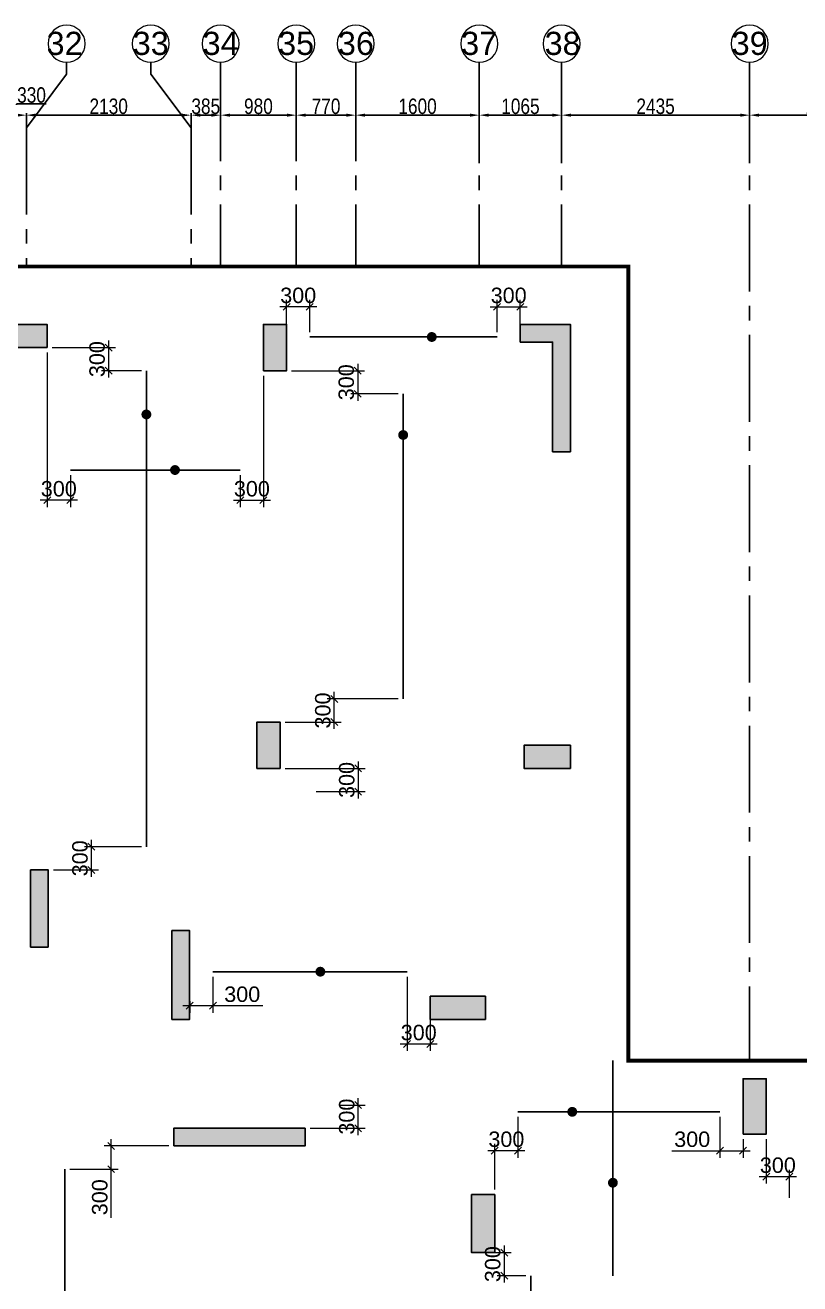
# Model space of a CAD drawing. Header units: millimetres. Extents: x 1123469 to 1883119, y -126924 to 196924.
# Drawn here: x 1864194 to 1874224, y 145688 to 161988 of the extents above; entities that cross this region are included whole.
import ezdxf
from ezdxf.enums import TextEntityAlignment as Align

# ---------------------------------------------------------------- set-up
doc = ezdxf.new("R2010")
doc.units = ezdxf.units.MM
doc.header["$LTSCALE"] = 500
doc.header["$MEASUREMENT"] = 0
doc.header["$PDMODE"] = 34
doc.linetypes.add('CONTINOUS', pattern=[0])
doc.linetypes.add('Site$0$CENTER2', pattern=[1.125, 0.75, -0.125, 0.125, -0.125])
doc.layers.get('Defpoints').update_dxf_attribs({"lineweight": 0})
for name, color, linetype in [('COL. DIM', 3, 'Continuous'), ('GRID', 7, 'Continuous'), ('GRID DIM', 7, 'Continuous'), ('reinf.', 4, 'Continuous'), ('TOWER AREA COLUMN.', 6, 'Continuous')]:
    doc.layers.add(name, color=color, linetype=linetype)
for name, color, linetype, lineweight in [('CUT OUT', 1, 'Continuous', 13), ('dim-M', 1, 'Continuous', 15), ('FOOTING', 1, 'Continuous', 15), ('GRID NO.', 7, 'Continuous', 20), ('TOWER COL HATCH', 253, 'Continuous', 20)]:
    doc.layers.add(name, color=color, linetype=linetype, lineweight=lineweight)
doc.styles.add('3mm', font='arial.ttf')
doc.styles.add('D50', font='arial.ttf', dxfattribs={"width": 0.8})
doc.dimstyles.new('INNER DIM', dxfattribs={"dimtxt": 200, "dimasz": 120, "dimexe": 25, "dimexo": 25, "dimgap": 12, "dimtad": 1, "dimdec": 0, "dimrnd": 5, "dimzin": 0, "dimdsep": 46, "dimtxsty": 'D50', "dimcen": 0.09, "dimdle": 25, "dimclrt": 6, "dimadec": 0, "dimazin": 0, "dimtfac": 1, "dimtdec": 0, "dimtofl": 0, "dimtmove": 1, "dimatfit": 3, "dimfxl": 75, "dimtolj": 1, "dimtzin": 0, "dimarcsym": 0})
doc.dimstyles.new('PARAMVEER', dxfattribs={"dimtxt": 200, "dimasz": 100, "dimexe": 0, "dimexo": 25, "dimgap": 10, "dimtad": 1, "dimdec": 0, "dimrnd": 5, "dimzin": 0, "dimdsep": 46, "dimtxsty": '3mm', "dimblk": 'OBLIQUE', "dimcen": 0.09, "dimdle": 75, "dimclrd": 1, "dimclre": 1, "dimclrt": 3, "dimadec": 0, "dimazin": 0, "dimtfac": 1, "dimtdec": 0, "dimtmove": 1, "dimatfit": 3, "dimfxl": 100, "dimtolj": 1, "dimtzin": 0, "dimlwd": 18, "dimlwe": 5, "dimarcsym": 0})

# ---------------------------------------------------------------- blocks, each defined once
blk = doc.blocks.new('GRID MARK')
at = {"layer": 'GRID NO.', "const_width": 50}
blk.add_lwpolyline([(0, -541), (0, -891)], dxfattribs=at)
at = {"layer": 'GRID NO.'}
blk.add_circle((0, 0), 541, dxfattribs=at)
at = {"layer": 'GRID NO.', "style": 'D50', "width": 0.8}
blk.add_attdef('Y1', text='', height=500, dxfattribs=at).set_placement((-33, -267), align=Align.CENTER)
blk = doc.blocks.new('*D3194')
at = {"layer": 'Defpoints', "color": 0, "linetype": 'Continuous', "transparency": 16777216}
for p in [(1864209, 160822), (1863879, 160138), (1864209, 160138)]:
    blk.add_point(p, dxfattribs=at)
at = {"layer": 'GRID DIM', "linetype": 'Continuous', "lineweight": -2, "transparency": 16777216}
for p, q in [((1864044, 160822), (1864087, 160967)), ((1864087, 160967), (1864464, 160967)), ((1863999, 160822), (1864089, 160822))]:
    blk.add_line(p, q, dxfattribs=at)
at = {"layer": 'GRID DIM', "color": 0, "linetype": 'Continuous', "lineweight": -2, "transparency": 16777216}
for p, q in [((1863879, 160163), (1863879, 160847)), ((1864209, 160163), (1864209, 160847))]:
    blk.add_line(p, q, dxfattribs=at)
at = {"layer": 'GRID DIM', "linetype": 'Continuous', "transparency": 16777216}
for points in [[(1863999, 160842), (1863999, 160802), (1863879, 160822)], [(1864089, 160842), (1864089, 160802), (1864209, 160822)]]:
    blk.add_solid(points, dxfattribs=at)
at = {"layer": 'GRID DIM', "linetype": 'Continuous', "transparency": 16777216, "insert": (1864276, 161082), "char_height": 200, "attachment_point": 5, "style": 'D50'}
blk.add_mtext('\\A1;330', dxfattribs=at)
blk = doc.blocks.new('*D3195')
at = {"layer": 'Defpoints', "color": 0, "linetype": 'Continuous', "transparency": 16777216}
for p in [(1866341, 160822), (1866341, 160328), (1864209, 160138)]:
    blk.add_point(p, dxfattribs=at)
at = {"layer": 'GRID DIM', "color": 0, "linetype": 'Continuous', "lineweight": -2, "transparency": 16777216}
for p, q in [((1864209, 160163), (1864209, 160847)), ((1866341, 160353), (1866341, 160847))]:
    blk.add_line(p, q, dxfattribs=at)
at = {"layer": 'GRID DIM', "linetype": 'Continuous', "lineweight": -2, "transparency": 16777216}
blk.add_line((1864329, 160822), (1866221, 160822), dxfattribs=at)
at = {"layer": 'GRID DIM', "linetype": 'Continuous', "transparency": 16777216}
for points in [[(1864329, 160842), (1864329, 160802), (1864209, 160822)], [(1866221, 160842), (1866221, 160802), (1866341, 160822)]]:
    blk.add_solid(points, dxfattribs=at)
at = {"layer": 'GRID DIM', "linetype": 'Continuous', "transparency": 16777216, "insert": (1865275, 160936), "char_height": 200, "attachment_point": 5, "style": 'D50'}
blk.add_mtext('\\A1;2130', dxfattribs=at)
blk = doc.blocks.new('*D3196')
at = {"layer": 'Defpoints', "color": 0, "linetype": 'Continuous', "transparency": 16777216}
for p in [(1866724, 160822), (1866341, 160328), (1866724, 160328)]:
    blk.add_point(p, dxfattribs=at)
at = {"layer": 'GRID DIM', "color": 0, "linetype": 'Continuous', "lineweight": -2, "transparency": 16777216}
for p, q in [((1866341, 160353), (1866341, 160847)), ((1866724, 160353), (1866724, 160847))]:
    blk.add_line(p, q, dxfattribs=at)
at = {"layer": 'GRID DIM', "linetype": 'Continuous', "lineweight": -2, "transparency": 16777216}
blk.add_line((1866461, 160822), (1866604, 160822), dxfattribs=at)
at = {"layer": 'GRID DIM', "linetype": 'Continuous', "transparency": 16777216}
for points in [[(1866461, 160842), (1866461, 160802), (1866341, 160822)], [(1866604, 160842), (1866604, 160802), (1866724, 160822)]]:
    blk.add_solid(points, dxfattribs=at)
at = {"layer": 'GRID DIM', "linetype": 'Continuous', "transparency": 16777216, "insert": (1866532, 160936), "char_height": 200, "attachment_point": 5, "style": 'D50'}
blk.add_mtext('\\A1;385', dxfattribs=at)
blk = doc.blocks.new('*D3197')
at = {"layer": 'Defpoints', "color": 0, "linetype": 'Continuous', "transparency": 16777216}
for p in [(1867704, 160822), (1866724, 160328), (1867704, 160328)]:
    blk.add_point(p, dxfattribs=at)
at = {"layer": 'GRID DIM', "color": 0, "linetype": 'Continuous', "lineweight": -2, "transparency": 16777216}
for p, q in [((1866724, 160353), (1866724, 160847)), ((1867704, 160353), (1867704, 160847))]:
    blk.add_line(p, q, dxfattribs=at)
at = {"layer": 'GRID DIM', "linetype": 'Continuous', "lineweight": -2, "transparency": 16777216}
blk.add_line((1866844, 160822), (1867584, 160822), dxfattribs=at)
at = {"layer": 'GRID DIM', "linetype": 'Continuous', "transparency": 16777216}
for points in [[(1866844, 160842), (1866844, 160802), (1866724, 160822)], [(1867584, 160842), (1867584, 160802), (1867704, 160822)]]:
    blk.add_solid(points, dxfattribs=at)
at = {"layer": 'GRID DIM', "linetype": 'Continuous', "transparency": 16777216, "insert": (1867214, 160936), "char_height": 200, "attachment_point": 5, "style": 'D50'}
blk.add_mtext('\\A1;980', dxfattribs=at)
blk = doc.blocks.new('*D3198')
at = {"layer": 'Defpoints', "color": 0, "linetype": 'Continuous', "transparency": 16777216}
for p in [(1868474, 160822), (1867704, 160328), (1868474, 160328)]:
    blk.add_point(p, dxfattribs=at)
at = {"layer": 'GRID DIM', "color": 0, "linetype": 'Continuous', "lineweight": -2, "transparency": 16777216}
for p, q in [((1867704, 160353), (1867704, 160847)), ((1868474, 160353), (1868474, 160847))]:
    blk.add_line(p, q, dxfattribs=at)
at = {"layer": 'GRID DIM', "linetype": 'Continuous', "lineweight": -2, "transparency": 16777216}
blk.add_line((1867824, 160822), (1868354, 160822), dxfattribs=at)
at = {"layer": 'GRID DIM', "linetype": 'Continuous', "transparency": 16777216}
for points in [[(1867824, 160842), (1867824, 160802), (1867704, 160822)], [(1868354, 160842), (1868354, 160802), (1868474, 160822)]]:
    blk.add_solid(points, dxfattribs=at)
at = {"layer": 'GRID DIM', "linetype": 'Continuous', "transparency": 16777216, "insert": (1868089, 160936), "char_height": 200, "attachment_point": 5, "style": 'D50'}
blk.add_mtext('\\A1;770', dxfattribs=at)
blk = doc.blocks.new('*D3199')
at = {"layer": 'Defpoints', "color": 0, "linetype": 'Continuous', "transparency": 16777216}
for p in [(1870074, 160822), (1868474, 160328), (1870074, 160176)]:
    blk.add_point(p, dxfattribs=at)
at = {"layer": 'GRID DIM', "color": 0, "linetype": 'Continuous', "lineweight": -2, "transparency": 16777216}
for p, q in [((1868474, 160353), (1868474, 160847)), ((1870074, 160201), (1870074, 160847))]:
    blk.add_line(p, q, dxfattribs=at)
at = {"layer": 'GRID DIM', "linetype": 'Continuous', "lineweight": -2, "transparency": 16777216}
blk.add_line((1868594, 160822), (1869954, 160822), dxfattribs=at)
at = {"layer": 'GRID DIM', "linetype": 'Continuous', "transparency": 16777216}
for points in [[(1868594, 160842), (1868594, 160802), (1868474, 160822)], [(1869954, 160842), (1869954, 160802), (1870074, 160822)]]:
    blk.add_solid(points, dxfattribs=at)
at = {"layer": 'GRID DIM', "linetype": 'Continuous', "transparency": 16777216, "insert": (1869274, 160936), "char_height": 200, "attachment_point": 5, "style": 'D50'}
blk.add_mtext('\\A1;1600', dxfattribs=at)
blk = doc.blocks.new('*D3200')
at = {"layer": 'Defpoints', "color": 0, "linetype": 'Continuous', "transparency": 16777216}
for p in [(1871139, 160822), (1870074, 160176), (1871139, 160176)]:
    blk.add_point(p, dxfattribs=at)
at = {"layer": 'GRID DIM', "color": 0, "linetype": 'Continuous', "lineweight": -2, "transparency": 16777216}
for p, q in [((1870074, 160201), (1870074, 160847)), ((1871139, 160201), (1871139, 160847))]:
    blk.add_line(p, q, dxfattribs=at)
at = {"layer": 'GRID DIM', "linetype": 'Continuous', "lineweight": -2, "transparency": 16777216}
blk.add_line((1870194, 160822), (1871019, 160822), dxfattribs=at)
at = {"layer": 'GRID DIM', "linetype": 'Continuous', "transparency": 16777216}
for points in [[(1870194, 160842), (1870194, 160802), (1870074, 160822)], [(1871019, 160842), (1871019, 160802), (1871139, 160822)]]:
    blk.add_solid(points, dxfattribs=at)
at = {"layer": 'GRID DIM', "linetype": 'Continuous', "transparency": 16777216, "insert": (1870606, 160936), "char_height": 200, "attachment_point": 5, "style": 'D50'}
blk.add_mtext('\\A1;1065', dxfattribs=at)
blk = doc.blocks.new('*D3201')
at = {"layer": 'Defpoints', "color": 0, "linetype": 'Continuous', "transparency": 16777216}
for p in [(1873574, 160822), (1871139, 160176), (1873574, 160176)]:
    blk.add_point(p, dxfattribs=at)
at = {"layer": 'GRID DIM', "color": 0, "linetype": 'Continuous', "lineweight": -2, "transparency": 16777216}
for p, q in [((1871139, 160201), (1871139, 160847)), ((1873574, 160201), (1873574, 160847))]:
    blk.add_line(p, q, dxfattribs=at)
at = {"layer": 'GRID DIM', "linetype": 'Continuous', "lineweight": -2, "transparency": 16777216}
blk.add_line((1871259, 160822), (1873454, 160822), dxfattribs=at)
at = {"layer": 'GRID DIM', "linetype": 'Continuous', "transparency": 16777216}
for points in [[(1871259, 160842), (1871259, 160802), (1871139, 160822)], [(1873454, 160842), (1873454, 160802), (1873574, 160822)]]:
    blk.add_solid(points, dxfattribs=at)
at = {"layer": 'GRID DIM', "linetype": 'Continuous', "transparency": 16777216, "insert": (1872356, 160936), "char_height": 200, "attachment_point": 5, "style": 'D50'}
blk.add_mtext('\\A1;2435', dxfattribs=at)
blk = doc.blocks.new('*D3202')
at = {"layer": 'Defpoints', "color": 0, "linetype": 'Continuous', "transparency": 16777216}
for p in [(1875514, 160822), (1873574, 160176), (1875514, 160176)]:
    blk.add_point(p, dxfattribs=at)
at = {"layer": 'GRID DIM', "color": 0, "linetype": 'Continuous', "lineweight": -2, "transparency": 16777216}
for p, q in [((1873574, 160201), (1873574, 160847)), ((1875514, 160201), (1875514, 160847))]:
    blk.add_line(p, q, dxfattribs=at)
at = {"layer": 'GRID DIM', "linetype": 'Continuous', "lineweight": -2, "transparency": 16777216}
blk.add_line((1873694, 160822), (1875394, 160822), dxfattribs=at)
at = {"layer": 'GRID DIM', "linetype": 'Continuous', "transparency": 16777216}
for points in [[(1873694, 160842), (1873694, 160802), (1873574, 160822)], [(1875394, 160842), (1875394, 160802), (1875514, 160822)]]:
    blk.add_solid(points, dxfattribs=at)
at = {"layer": 'GRID DIM', "linetype": 'Continuous', "transparency": 16777216, "insert": (1874544, 160936), "char_height": 200, "attachment_point": 5, "style": 'D50'}
blk.add_mtext('\\A1;1940', dxfattribs=at)
blk = doc.blocks.new('3tgra')
at = {"layer": 'TOWER COL HATCH'}
h = blk.add_hatch(color=253, dxfattribs=at)
h.dxf.hatch_style = 1
h.paths.add_polyline_path([(1377381, 95142), (1376731, 95142), (1376731, 93492), (1376961, 93492), (1376961, 94912), (1377381, 94912)])
h = blk.add_hatch(color=253, dxfattribs=at)
h.dxf.hatch_style = 1
h.paths.add_polyline_path([(1380706, 94542), (1380406, 94542), (1380406, 95142), (1380706, 95142)])
h = blk.add_hatch(color=253, dxfattribs=at)
h.dxf.hatch_style = 1
h.paths.add_polyline_path([(1383506, 94842), (1383506, 95142), (1384106, 95142), (1384106, 94842)])
h = blk.add_hatch(color=253, dxfattribs=at)
h.dxf.hatch_style = 1
h.paths.add_polyline_path([(1380791, 89392), (1380491, 89392), (1380491, 89992), (1380791, 89992)])
h = blk.add_hatch(color=253, dxfattribs=at)
h.dxf.hatch_style = 1
h.paths.add_polyline_path([(1376731, 89392), (1376731, 89692), (1377331, 89692), (1377331, 89392)])
h = blk.add_hatch(color=253, dxfattribs=at)
h.dxf.hatch_style = 1
h.paths.add_polyline_path([(1383491, 87077), (1383721, 87077), (1383721, 88077), (1383491, 88077)])
h = blk.add_hatch(color=253, dxfattribs=at)
h.dxf.hatch_style = 1
h.paths.add_polyline_path([(1381891, 86142), (1381661, 86142), (1381661, 87292), (1381891, 87292)])
h = blk.add_hatch(color=253, dxfattribs=at)
h.dxf.hatch_style = 1
h.paths.add_polyline_path([(1377831, 86142), (1377831, 86442), (1378546, 86442), (1378546, 86142)])
h = blk.add_hatch(color=253, dxfattribs=at)
h.dxf.hatch_style = 1
h.paths.add_polyline_path([(1374496, 84657), (1374196, 84657), (1374196, 85372), (1374496, 85372)])
h = blk.add_hatch(color=253, dxfattribs=at)
h.dxf.hatch_style = 1
h.paths.add_polyline_path([(1381866, 84502), (1381866, 84732), (1380166, 84732), (1380166, 84502)])
h = blk.add_hatch(color=253, dxfattribs=at)
h.dxf.hatch_style = 1
h.paths.add_polyline_path([(1377711, 83122), (1378011, 83122), (1378011, 83872), (1377711, 83872)])
at = {"layer": 'TOWER AREA COLUMN.', "color": 4}
blk.add_lwpolyline([(1377381, 95142), (1376731, 95142), (1376731, 93492), (1376961, 93492), (1376961, 94912), (1377381, 94912), (1377381, 95142)], dxfattribs=at)
for points in [[(1380706, 94542), (1380406, 94542), (1380406, 95142), (1380706, 95142)], [(1383506, 94842), (1383506, 95142), (1384106, 95142), (1384106, 94842)], [(1380791, 89392), (1380491, 89392), (1380491, 89992), (1380791, 89992)], [(1376731, 89392), (1376731, 89692), (1377331, 89692), (1377331, 89392)], [(1383491, 87077), (1383721, 87077), (1383721, 88077), (1383491, 88077)], [(1381891, 86142), (1381661, 86142), (1381661, 87292), (1381891, 87292)], [(1377831, 86142), (1377831, 86442), (1378546, 86442), (1378546, 86142)], [(1374496, 84657), (1374196, 84657), (1374196, 85372), (1374496, 85372)], [(1381866, 84502), (1381866, 84732), (1380166, 84732), (1380166, 84502)], [(1377711, 83122), (1378011, 83122), (1378011, 83872), (1377711, 83872)]]:
    blk.add_lwpolyline(points, close=True, dxfattribs=at)
blk = doc.blocks.new('_Oblique')
at = {"color": 0, "linetype": 'ByBlock', "lineweight": -2}
blk.add_line((-0.5, -0.5), (0.5, 0.5), dxfattribs=at)
blk = doc.blocks.new('*D3387')
at = {"layer": 'COL. DIM', "color": 1, "lineweight": 18, "ltscale": 10, "transparency": 16777216}
blk.add_line((1867969, 158340), (1867489, 158340), dxfattribs=at)
at = {"layer": 'COL. DIM', "color": 1, "linetype": 'CONTINOUS', "lineweight": 5, "ltscale": 10, "transparency": 16777216}
for p, q in [((1867579, 158014), (1867579, 158430)), ((1867879, 158014), (1867879, 158430))]:
    blk.add_line(p, q, dxfattribs=at)
at = {"layer": 'Defpoints', "color": 0, "ltscale": 10, "transparency": 16777216}
for p in [(1867579, 158340), (1867579, 157949), (1867879, 157949)]:
    blk.add_point(p, dxfattribs=at)
at = {"layer": 'COL. DIM', "color": 1, "lineweight": 18, "ltscale": 10, "transparency": 16777216, "xscale": 90, "yscale": 90, "zscale": 90, "rotation": 180}
blk.add_blockref('_Oblique', (1867579, 158340), dxfattribs=at)
at = {"layer": 'COL. DIM', "color": 1, "lineweight": 18, "ltscale": 10, "transparency": 16777216, "xscale": 90, "yscale": 90, "zscale": 90}
blk.add_blockref('_Oblique', (1867879, 158340), dxfattribs=at)
at = {"layer": 'COL. DIM', "color": 3, "ltscale": 10, "transparency": 16777216, "insert": (1867729, 158487), "char_height": 200, "attachment_point": 5, "style": '3mm'}
blk.add_mtext('\\A1;300', dxfattribs=at)
blk = doc.blocks.new('*D3388')
at = {"layer": 'COL. DIM', "color": 1, "lineweight": 18, "ltscale": 10, "transparency": 16777216}
blk.add_line((1870214, 158340), (1870694, 158340), dxfattribs=at)
at = {"layer": 'COL. DIM', "color": 1, "linetype": 'CONTINOUS', "lineweight": 5, "ltscale": 10, "transparency": 16777216}
for p, q in [((1870304, 158014), (1870304, 158430)), ((1870604, 158014), (1870604, 158430))]:
    blk.add_line(p, q, dxfattribs=at)
at = {"layer": 'Defpoints', "color": 0, "ltscale": 10, "transparency": 16777216}
for p in [(1870604, 158340), (1870304, 157949), (1870604, 157949)]:
    blk.add_point(p, dxfattribs=at)
at = {"layer": 'COL. DIM', "color": 1, "lineweight": 18, "ltscale": 10, "transparency": 16777216, "xscale": 90, "yscale": 90, "zscale": 90, "rotation": 180}
blk.add_blockref('_Oblique', (1870304, 158340), dxfattribs=at)
at = {"layer": 'COL. DIM', "color": 1, "lineweight": 18, "ltscale": 10, "transparency": 16777216, "xscale": 90, "yscale": 90, "zscale": 90}
blk.add_blockref('_Oblique', (1870604, 158340), dxfattribs=at)
at = {"layer": 'COL. DIM', "color": 3, "ltscale": 10, "transparency": 16777216, "insert": (1870454, 158487), "char_height": 200, "attachment_point": 5, "style": '3mm'}
blk.add_mtext('\\A1;300', dxfattribs=at)
blk = doc.blocks.new('*D3390')
at = {"layer": 'COL. DIM', "color": 1, "linetype": 'CONTINOUS', "lineweight": 5, "ltscale": 10, "transparency": 16777216}
for p, q in [((1864479, 157748), (1864479, 155746)), ((1864779, 156162), (1864779, 155746))]:
    blk.add_line(p, q, dxfattribs=at)
at = {"layer": 'COL. DIM', "color": 1, "lineweight": 18, "ltscale": 10, "transparency": 16777216}
blk.add_line((1864869, 155836), (1864389, 155836), dxfattribs=at)
at = {"layer": 'Defpoints', "color": 0, "ltscale": 10, "transparency": 16777216}
for p in [(1864479, 157813), (1864779, 156227), (1864479, 155836)]:
    blk.add_point(p, dxfattribs=at)
at = {"layer": 'COL. DIM', "color": 1, "lineweight": 18, "ltscale": 10, "transparency": 16777216, "xscale": 90, "yscale": 90, "zscale": 90, "rotation": 180}
blk.add_blockref('_Oblique', (1864479, 155836), dxfattribs=at)
at = {"layer": 'COL. DIM', "color": 1, "lineweight": 18, "ltscale": 10, "transparency": 16777216, "xscale": 90, "yscale": 90, "zscale": 90}
blk.add_blockref('_Oblique', (1864779, 155836), dxfattribs=at)
at = {"layer": 'COL. DIM', "color": 3, "ltscale": 10, "transparency": 16777216, "insert": (1864629, 155983), "char_height": 200, "attachment_point": 5, "style": '3mm'}
blk.add_mtext('\\A1;300', dxfattribs=at)
blk = doc.blocks.new('*D3391')
at = {"layer": 'COL. DIM', "color": 1, "linetype": 'CONTINOUS', "lineweight": 5, "ltscale": 10, "transparency": 16777216}
for p, q in [((1867279, 157448), (1867279, 155746)), ((1866979, 156162), (1866979, 155746))]:
    blk.add_line(p, q, dxfattribs=at)
at = {"layer": 'COL. DIM', "color": 1, "lineweight": 18, "ltscale": 10, "transparency": 16777216}
blk.add_line((1866889, 155836), (1867369, 155836), dxfattribs=at)
at = {"layer": 'Defpoints', "color": 0, "ltscale": 10, "transparency": 16777216}
for p in [(1867279, 157513), (1866979, 156227), (1867279, 155836)]:
    blk.add_point(p, dxfattribs=at)
at = {"layer": 'COL. DIM', "color": 1, "lineweight": 18, "ltscale": 10, "transparency": 16777216, "xscale": 90, "yscale": 90, "zscale": 90, "rotation": 180}
blk.add_blockref('_Oblique', (1866979, 155836), dxfattribs=at)
at = {"layer": 'COL. DIM', "color": 1, "lineweight": 18, "ltscale": 10, "transparency": 16777216, "xscale": 90, "yscale": 90, "zscale": 90}
blk.add_blockref('_Oblique', (1867279, 155836), dxfattribs=at)
at = {"layer": 'COL. DIM', "color": 3, "ltscale": 10, "transparency": 16777216, "insert": (1867129, 155983), "char_height": 200, "attachment_point": 5, "style": '3mm'}
blk.add_mtext('\\A1;300', dxfattribs=at)
blk = doc.blocks.new('*D3422')
at = {"layer": 'COL. DIM', "color": 1, "lineweight": 18, "ltscale": 10, "transparency": 16777216}
for p, q in [((1865307, 147083), (1865307, 147563)), ((1865307, 146543), (1865307, 147173))]:
    blk.add_line(p, q, dxfattribs=at)
at = {"layer": 'COL. DIM', "color": 1, "linetype": 'CONTINOUS', "lineweight": 5, "ltscale": 10, "transparency": 16777216}
for p, q in [((1866054, 147473), (1865217, 147473)), ((1864770, 147173), (1865397, 147173))]:
    blk.add_line(p, q, dxfattribs=at)
at = {"layer": 'Defpoints', "color": 0, "ltscale": 10, "transparency": 16777216}
for p in [(1865307, 147473), (1866119, 147473), (1864705, 147173)]:
    blk.add_point(p, dxfattribs=at)
at = {"layer": 'COL. DIM', "color": 1, "lineweight": 18, "ltscale": 10, "transparency": 16777216, "xscale": 90, "yscale": 90, "zscale": 90}
for p, rotation in [((1865307, 147473), 90), ((1865307, 147173), 270)]:
    blk.add_blockref('_Oblique', p, dxfattribs=dict(at, rotation=rotation))
at = {"layer": 'COL. DIM', "color": 3, "ltscale": 10, "transparency": 16777216, "insert": (1865160, 146809), "char_height": 200, "attachment_point": 5, "rotation": 90, "style": '3mm'}
blk.add_mtext('\\A1;300', dxfattribs=at)
blk = doc.blocks.new('*D3428')
at = {"layer": 'COL. DIM', "color": 1, "linetype": 'CONTINOUS', "lineweight": 5, "ltscale": 10, "transparency": 16777216}
for p, q in [((1870039, 146093), (1870486, 146093)), ((1870676, 145793), (1870306, 145793))]:
    blk.add_line(p, q, dxfattribs=at)
at = {"layer": 'COL. DIM', "color": 1, "lineweight": 18, "ltscale": 10, "transparency": 16777216}
blk.add_line((1870396, 146183), (1870396, 145703), dxfattribs=at)
at = {"layer": 'Defpoints', "color": 0, "ltscale": 10, "transparency": 16777216}
for p in [(1869974, 146093), (1870396, 145793), (1870741, 145793)]:
    blk.add_point(p, dxfattribs=at)
at = {"layer": 'COL. DIM', "color": 1, "lineweight": 18, "ltscale": 10, "transparency": 16777216, "xscale": 90, "yscale": 90, "zscale": 90}
for p, rotation in [((1870396, 146093), 90), ((1870396, 145793), 270)]:
    blk.add_blockref('_Oblique', p, dxfattribs=dict(at, rotation=rotation))
at = {"layer": 'COL. DIM', "color": 3, "ltscale": 10, "transparency": 16777216, "insert": (1870248, 145943), "char_height": 200, "attachment_point": 5, "rotation": 90, "style": '3mm'}
blk.add_mtext('\\A1;300', dxfattribs=at)
blk = doc.blocks.new('*D3429')
at = {"layer": 'COL. DIM', "color": 1, "linetype": 'CONTINOUS', "lineweight": 5, "ltscale": 10, "transparency": 16777216}
for p, q in [((1873189, 147850), (1873189, 147321)), ((1873489, 147563), (1873489, 147321))]:
    blk.add_line(p, q, dxfattribs=at)
at = {"layer": 'COL. DIM', "color": 1, "lineweight": 18, "ltscale": 10, "transparency": 16777216}
for p, q in [((1872565, 147411), (1873189, 147411)), ((1873099, 147411), (1873579, 147411))]:
    blk.add_line(p, q, dxfattribs=at)
at = {"layer": 'Defpoints', "color": 0, "ltscale": 10, "transparency": 16777216}
for p in [(1873189, 147915), (1873489, 147628), (1873489, 147411)]:
    blk.add_point(p, dxfattribs=at)
at = {"layer": 'COL. DIM', "color": 1, "lineweight": 18, "ltscale": 10, "transparency": 16777216, "xscale": 90, "yscale": 90, "zscale": 90, "rotation": 180}
blk.add_blockref('_Oblique', (1873189, 147411), dxfattribs=at)
at = {"layer": 'COL. DIM', "color": 1, "lineweight": 18, "ltscale": 10, "transparency": 16777216, "xscale": 90, "yscale": 90, "zscale": 90}
blk.add_blockref('_Oblique', (1873489, 147411), dxfattribs=at)
at = {"layer": 'COL. DIM', "color": 3, "ltscale": 10, "transparency": 16777216, "insert": (1872830, 147559), "char_height": 200, "attachment_point": 5, "style": '3mm'}
blk.add_mtext('\\A1;300', dxfattribs=at)
blk = doc.blocks.new('*D3431')
at = {"layer": 'COL. DIM', "color": 1, "linetype": 'CONTINOUS', "lineweight": 5, "ltscale": 10, "transparency": 16777216}
for p, q in [((1870574, 147850), (1870574, 147321)), ((1870274, 146908), (1870274, 147501))]:
    blk.add_line(p, q, dxfattribs=at)
at = {"layer": 'COL. DIM', "color": 1, "lineweight": 18, "ltscale": 10, "transparency": 16777216}
blk.add_line((1870664, 147411), (1870184, 147411), dxfattribs=at)
at = {"layer": 'Defpoints', "color": 0, "ltscale": 10, "transparency": 16777216}
for p in [(1870574, 147915), (1870274, 147411), (1870274, 146843)]:
    blk.add_point(p, dxfattribs=at)
at = {"layer": 'COL. DIM', "color": 1, "lineweight": 18, "ltscale": 10, "transparency": 16777216, "xscale": 90, "yscale": 90, "zscale": 90, "rotation": 180}
blk.add_blockref('_Oblique', (1870274, 147411), dxfattribs=at)
at = {"layer": 'COL. DIM', "color": 1, "lineweight": 18, "ltscale": 10, "transparency": 16777216, "xscale": 90, "yscale": 90, "zscale": 90}
blk.add_blockref('_Oblique', (1870574, 147411), dxfattribs=at)
at = {"layer": 'COL. DIM', "color": 3, "ltscale": 10, "transparency": 16777216, "insert": (1870424, 147559), "char_height": 200, "attachment_point": 5, "style": '3mm'}
blk.add_mtext('\\A1;300', dxfattribs=at)
blk = doc.blocks.new('*D3433')
at = {"layer": 'COL. DIM', "color": 1, "linetype": 'CONTINOUS', "lineweight": 5, "ltscale": 10, "transparency": 16777216}
for p, q in [((1873789, 147563), (1873789, 146985)), ((1874089, 146801), (1874089, 147165))]:
    blk.add_line(p, q, dxfattribs=at)
at = {"layer": 'COL. DIM', "color": 1, "lineweight": 18, "ltscale": 10, "transparency": 16777216}
blk.add_line((1874179, 147075), (1873699, 147075), dxfattribs=at)
at = {"layer": 'Defpoints', "color": 0, "ltscale": 10, "transparency": 16777216}
for p in [(1873789, 147628), (1873789, 147075), (1874089, 146736)]:
    blk.add_point(p, dxfattribs=at)
at = {"layer": 'COL. DIM', "color": 1, "lineweight": 18, "ltscale": 10, "transparency": 16777216, "xscale": 90, "yscale": 90, "zscale": 90, "rotation": 180}
blk.add_blockref('_Oblique', (1873789, 147075), dxfattribs=at)
at = {"layer": 'COL. DIM', "color": 1, "lineweight": 18, "ltscale": 10, "transparency": 16777216, "xscale": 90, "yscale": 90, "zscale": 90}
blk.add_blockref('_Oblique', (1874089, 147075), dxfattribs=at)
at = {"layer": 'COL. DIM', "color": 3, "ltscale": 10, "transparency": 16777216, "insert": (1873939, 147223), "char_height": 200, "attachment_point": 5, "style": '3mm'}
blk.add_mtext('\\A1;300', dxfattribs=at)
blk = doc.blocks.new('*D3448')
at = {"layer": 'COL. DIM', "color": 1, "linetype": 'CONTINOUS', "lineweight": 5, "ltscale": 10, "transparency": 16777216}
for p, q in [((1869139, 149665), (1869139, 148704)), ((1869439, 149348), (1869439, 148704))]:
    blk.add_line(p, q, dxfattribs=at)
at = {"layer": 'COL. DIM', "color": 1, "lineweight": 18, "ltscale": 10, "transparency": 16777216}
blk.add_line((1869049, 148794), (1869529, 148794), dxfattribs=at)
at = {"layer": 'Defpoints', "color": 0, "ltscale": 10, "transparency": 16777216}
for p in [(1869139, 149730), (1869439, 149413), (1869439, 148794)]:
    blk.add_point(p, dxfattribs=at)
at = {"layer": 'COL. DIM', "color": 1, "lineweight": 18, "ltscale": 10, "transparency": 16777216, "xscale": 90, "yscale": 90, "zscale": 90, "rotation": 180}
blk.add_blockref('_Oblique', (1869139, 148794), dxfattribs=at)
at = {"layer": 'COL. DIM', "color": 1, "lineweight": 18, "ltscale": 10, "transparency": 16777216, "xscale": 90, "yscale": 90, "zscale": 90}
blk.add_blockref('_Oblique', (1869439, 148794), dxfattribs=at)
at = {"layer": 'COL. DIM', "color": 3, "ltscale": 10, "transparency": 16777216, "insert": (1869289, 148941), "char_height": 200, "attachment_point": 5, "style": '3mm'}
blk.add_mtext('\\A1;300', dxfattribs=at)
blk = doc.blocks.new('*D3450')
at = {"layer": 'COL. DIM', "color": 1, "linetype": 'CONTINOUS', "lineweight": 5, "ltscale": 10, "transparency": 16777216}
for p, q in [((1866624, 149665), (1866624, 149199)), ((1866324, 149348), (1866324, 149199))]:
    blk.add_line(p, q, dxfattribs=at)
at = {"layer": 'COL. DIM', "color": 1, "lineweight": 18, "ltscale": 10, "transparency": 16777216}
for p, q in [((1866714, 149289), (1866234, 149289)), ((1867269, 149289), (1866624, 149289))]:
    blk.add_line(p, q, dxfattribs=at)
at = {"layer": 'Defpoints', "color": 0, "ltscale": 10, "transparency": 16777216}
for p in [(1866624, 149730), (1866324, 149413), (1866324, 149289)]:
    blk.add_point(p, dxfattribs=at)
at = {"layer": 'COL. DIM', "color": 1, "lineweight": 18, "ltscale": 10, "transparency": 16777216, "xscale": 90, "yscale": 90, "zscale": 90, "rotation": 180}
blk.add_blockref('_Oblique', (1866324, 149289), dxfattribs=at)
at = {"layer": 'COL. DIM', "color": 1, "lineweight": 18, "ltscale": 10, "transparency": 16777216, "xscale": 90, "yscale": 90, "zscale": 90}
blk.add_blockref('_Oblique', (1866624, 149289), dxfattribs=at)
at = {"layer": 'COL. DIM', "color": 3, "ltscale": 10, "transparency": 16777216, "insert": (1867004, 149437), "char_height": 200, "attachment_point": 5, "style": '3mm'}
blk.add_mtext('\\A1;300', dxfattribs=at)
blk = doc.blocks.new('*D3451')
at = {"layer": 'COL. DIM', "color": 1, "linetype": 'CONTINOUS', "lineweight": 5, "ltscale": 10, "transparency": 16777216}
for p, q in [((1868272, 148003), (1868595, 148003)), ((1867884, 147703), (1868595, 147703))]:
    blk.add_line(p, q, dxfattribs=at)
at = {"layer": 'COL. DIM', "color": 1, "lineweight": 18, "ltscale": 10, "transparency": 16777216}
blk.add_line((1868505, 147613), (1868505, 148093), dxfattribs=at)
at = {"layer": 'Defpoints', "color": 0, "ltscale": 10, "transparency": 16777216}
for p in [(1868207, 148003), (1868505, 148003), (1867819, 147703)]:
    blk.add_point(p, dxfattribs=at)
at = {"layer": 'COL. DIM', "color": 1, "lineweight": 18, "ltscale": 10, "transparency": 16777216, "xscale": 90, "yscale": 90, "zscale": 90}
for p, rotation in [((1868505, 148003), 90), ((1868505, 147703), 270)]:
    blk.add_blockref('_Oblique', p, dxfattribs=dict(at, rotation=rotation))
at = {"layer": 'COL. DIM', "color": 3, "ltscale": 10, "transparency": 16777216, "insert": (1868358, 147853), "char_height": 200, "attachment_point": 5, "rotation": 90, "style": '3mm'}
blk.add_mtext('\\A1;300', dxfattribs=at)
blk = doc.blocks.new('*D3516')
at = {"layer": 'COL. DIM', "color": 1, "lineweight": 18, "ltscale": 10, "transparency": 16777216}
blk.add_line((1868505, 152453), (1868505, 151973), dxfattribs=at)
at = {"layer": 'COL. DIM', "color": 1, "linetype": 'CONTINOUS', "lineweight": 5, "ltscale": 10, "transparency": 16777216}
for p, q in [((1867559, 152363), (1868595, 152363)), ((1867962, 152063), (1868595, 152063))]:
    blk.add_line(p, q, dxfattribs=at)
at = {"layer": 'Defpoints', "color": 0, "ltscale": 10, "transparency": 16777216}
for p in [(1867494, 152363), (1867897, 152063), (1868505, 152063)]:
    blk.add_point(p, dxfattribs=at)
at = {"layer": 'COL. DIM', "color": 1, "lineweight": 18, "ltscale": 10, "transparency": 16777216, "xscale": 90, "yscale": 90, "zscale": 90}
for p, rotation in [((1868505, 152363), 90), ((1868505, 152063), 270)]:
    blk.add_blockref('_Oblique', p, dxfattribs=dict(at, rotation=rotation))
at = {"layer": 'COL. DIM', "color": 3, "ltscale": 10, "transparency": 16777216, "insert": (1868358, 152213), "char_height": 200, "attachment_point": 5, "rotation": 90, "style": '3mm'}
blk.add_mtext('\\A1;300', dxfattribs=at)
blk = doc.blocks.new('*D3517')
at = {"layer": 'COL. DIM', "color": 1, "linetype": 'CONTINOUS', "lineweight": 5, "ltscale": 10, "transparency": 16777216}
for p, q in [((1869023, 153263), (1868105, 153263)), ((1867559, 152963), (1868285, 152963))]:
    blk.add_line(p, q, dxfattribs=at)
at = {"layer": 'COL. DIM', "color": 1, "lineweight": 18, "ltscale": 10, "transparency": 16777216}
blk.add_line((1868195, 152873), (1868195, 153353), dxfattribs=at)
at = {"layer": 'Defpoints', "color": 0, "ltscale": 10, "transparency": 16777216}
for p in [(1868195, 153263), (1869088, 153263), (1867494, 152963)]:
    blk.add_point(p, dxfattribs=at)
at = {"layer": 'COL. DIM', "color": 1, "lineweight": 18, "ltscale": 10, "transparency": 16777216, "xscale": 90, "yscale": 90, "zscale": 90}
for p, rotation in [((1868195, 153263), 90), ((1868195, 152963), 270)]:
    blk.add_blockref('_Oblique', p, dxfattribs=dict(at, rotation=rotation))
at = {"layer": 'COL. DIM', "color": 3, "ltscale": 10, "transparency": 16777216, "insert": (1868048, 153113), "char_height": 200, "attachment_point": 5, "rotation": 90, "style": '3mm'}
blk.add_mtext('\\A1;300', dxfattribs=at)
blk = doc.blocks.new('*D3518')
at = {"layer": 'COL. DIM', "color": 1, "linetype": 'CONTINOUS', "lineweight": 5, "ltscale": 10, "transparency": 16777216}
for p, q in [((1867644, 157513), (1868589, 157513)), ((1869023, 157213), (1868409, 157213))]:
    blk.add_line(p, q, dxfattribs=at)
at = {"layer": 'COL. DIM', "color": 1, "lineweight": 18, "ltscale": 10, "transparency": 16777216}
blk.add_line((1868499, 157603), (1868499, 157123), dxfattribs=at)
at = {"layer": 'Defpoints', "color": 0, "ltscale": 10, "transparency": 16777216}
for p in [(1867579, 157513), (1868499, 157213), (1869088, 157213)]:
    blk.add_point(p, dxfattribs=at)
at = {"layer": 'COL. DIM', "color": 1, "lineweight": 18, "ltscale": 10, "transparency": 16777216, "xscale": 90, "yscale": 90, "zscale": 90}
for p, rotation in [((1868499, 157513), 90), ((1868499, 157213), 270)]:
    blk.add_blockref('_Oblique', p, dxfattribs=dict(at, rotation=rotation))
at = {"layer": 'COL. DIM', "color": 3, "ltscale": 10, "transparency": 16777216, "insert": (1868352, 157363), "char_height": 200, "attachment_point": 5, "rotation": 90, "style": '3mm'}
blk.add_mtext('\\A1;300', dxfattribs=at)
blk = doc.blocks.new('*D3519')
at = {"layer": 'COL. DIM', "color": 1, "lineweight": 18, "ltscale": 10, "transparency": 16777216}
blk.add_line((1865051, 150958), (1865051, 151438), dxfattribs=at)
at = {"layer": 'COL. DIM', "color": 1, "linetype": 'CONTINOUS', "lineweight": 5, "ltscale": 10, "transparency": 16777216}
for p, q in [((1865698, 151348), (1864961, 151348)), ((1864559, 151048), (1865141, 151048))]:
    blk.add_line(p, q, dxfattribs=at)
at = {"layer": 'Defpoints', "color": 0, "ltscale": 10, "transparency": 16777216}
for p in [(1865051, 151348), (1865763, 151348), (1864494, 151048)]:
    blk.add_point(p, dxfattribs=at)
at = {"layer": 'COL. DIM', "color": 1, "lineweight": 18, "ltscale": 10, "transparency": 16777216, "xscale": 90, "yscale": 90, "zscale": 90}
for p, rotation in [((1865051, 151348), 90), ((1865051, 151048), 270)]:
    blk.add_blockref('_Oblique', p, dxfattribs=dict(at, rotation=rotation))
at = {"layer": 'COL. DIM', "color": 3, "ltscale": 10, "transparency": 16777216, "insert": (1864904, 151198), "char_height": 200, "attachment_point": 5, "rotation": 90, "style": '3mm'}
blk.add_mtext('\\A1;300', dxfattribs=at)
blk = doc.blocks.new('*D3520')
at = {"layer": 'COL. DIM', "color": 1, "linetype": 'CONTINOUS', "lineweight": 5, "ltscale": 10, "transparency": 16777216}
for p, q in [((1864544, 157813), (1865363, 157813)), ((1865698, 157513), (1865183, 157513))]:
    blk.add_line(p, q, dxfattribs=at)
at = {"layer": 'COL. DIM', "color": 1, "lineweight": 18, "ltscale": 10, "transparency": 16777216}
blk.add_line((1865273, 157903), (1865273, 157423), dxfattribs=at)
at = {"layer": 'Defpoints', "color": 0, "ltscale": 10, "transparency": 16777216}
for p in [(1864479, 157813), (1865273, 157513), (1865763, 157513)]:
    blk.add_point(p, dxfattribs=at)
at = {"layer": 'COL. DIM', "color": 1, "lineweight": 18, "ltscale": 10, "transparency": 16777216, "xscale": 90, "yscale": 90, "zscale": 90}
for p, rotation in [((1865273, 157813), 90), ((1865273, 157513), 270)]:
    blk.add_blockref('_Oblique', p, dxfattribs=dict(at, rotation=rotation))
at = {"layer": 'COL. DIM', "color": 3, "ltscale": 10, "transparency": 16777216, "insert": (1865126, 157663), "char_height": 200, "attachment_point": 5, "rotation": 90, "style": '3mm'}
blk.add_mtext('\\A1;300', dxfattribs=at)

msp = doc.modelspace()

# ---------------------------------------------------------------- linework, layer by layer
at = {"layer": 'dim-M', "color": 4, "ltscale": 10, "const_width": 63.8}
for points in [[(1869490.3, 157949.5, -1), (1869426.5, 157949.5, -1)], [(1865794.8, 156946.6, -1), (1865731, 156946.6, -1)], [(1869119.8, 156680.3, -1), (1869056, 156680.3, -1)], [(1866165.3, 156226.5, -1), (1866101.5, 156226.5, -1)], [(1868047.9, 149729.9, -1), (1867984.1, 149729.9, -1)], [(1871309.2, 147915.2, -1), (1871245.5, 147915.2, -1)], [(1871835.1, 146996.8, -1), (1871771.4, 146996.8, -1)]]:
    msp.add_lwpolyline(points, format="xyb", close=True, dxfattribs=at)
at = {"layer": 'FOOTING', "color": 3, "ltscale": 10, "const_width": 50}
msp.add_lwpolyline([(1830743.7, 155142.7), (1857483.7, 155142.7), (1857483.7, 156547.7), (1859178.7, 156547.7), (1859178.7, 157362.6), (1863128.7, 157362.6), (1863128.7, 158862.6), (1872003.7, 158862.6), (1872003.7, 148577.9), (1883093.7, 148577.9), (1883093.7, 126927.8), (1874538.7, 126927.8)], dxfattribs=at)
at = {"layer": 'GRID', "color": 16, "linetype": 'Site$0$CENTER2', "ltscale": 3}
for points in [[(1864730.4, 161352.2), (1864208.7, 160658.8), (1864208.7, 158862.6)], [(1865819.5, 161352.2), (1866341.2, 160658.8), (1866341.2, 158862.6)], [(1866723.7, 161352.2), (1866723.7, 158862.6)], [(1867703.7, 161352.2), (1867703.7, 158862.6)], [(1868473.7, 161352.2), (1868473.7, 158862.6)], [(1870073.7, 161352.2), (1870073.7, 158862.6)], [(1871138.7, 161352.2), (1871138.7, 158862.6)], [(1873573.7, 161352.2), (1873573.7, 148577.9)]]:
    msp.add_lwpolyline(points, dxfattribs=at)
at = {"layer": 'reinf.', "color": 4, "ltscale": 1.4}
for p, q in [((1870303.7, 157949.5), (1867878.7, 157949.5)), ((1865762.9, 157512.6), (1865762.9, 151347.6)), ((1869087.9, 157212.6), (1869087.9, 153262.6)), ((1866978.7, 156226.5), (1864778.7, 156226.5)), ((1869138.7, 149729.9), (1866623.7, 149729.9)), ((1873188.7, 147915.2), (1870573.7, 147915.2)), ((1864705.3, 147172.6), (1864705.3, 141932.7))]:
    msp.add_line(p, q, dxfattribs=at)
at = {"layer": 'reinf.', "color": 4, "ltscale": 10}
for p, q in [((1871803.2, 148577.9), (1871803.2, 145792.9)), ((1870741.1, 145792.9), (1870741.1, 141247.9))]:
    msp.add_line(p, q, dxfattribs=at)

# ---------------------------------------------------------------- block references
at = {"layer": 'CUT OUT', "color": 4, "xscale": -1}
msp.add_blockref('3tgra', (3247984.3, 62971), dxfattribs=at)
at = {"layer": 'GRID NO.'}
ref = msp.add_blockref('GRID MARK', (1864730.4, 161747.4), dxfattribs=dict(at, xscale=-0.4435200000032785, yscale=0.4435200000032785, zscale=0.4435200000032785))
ref.add_attrib('Y1', '32', dxfattribs={"height": 300, "style": 'D50'}).set_placement((1864703.8, 161601.9), align=Align.CENTER)
ref = msp.add_blockref('GRID MARK', (1865819.5, 161747.4), dxfattribs=dict(at, xscale=-0.4435200000032785, yscale=0.4435200000032785, zscale=0.4435200000032785))
ref.add_attrib('Y1', '33', dxfattribs={"height": 300, "style": 'D50'}).set_placement((1865819.4, 161601.9), align=Align.CENTER)
ref = msp.add_blockref('GRID MARK', (1866723.7, 161747.4), dxfattribs=dict(at, xscale=-0.4435200000032785, yscale=0.4435200000032785, zscale=0.4435200000032785))
ref.add_attrib('Y1', '34', dxfattribs={"height": 300, "style": 'D50'}).set_placement((1866724.1, 161601.9), align=Align.CENTER)
ref = msp.add_blockref('GRID MARK', (1867703.7, 161747.4), dxfattribs=dict(at, xscale=-0.4435200000032785, yscale=0.4435200000032785, zscale=0.4435200000032785))
ref.add_attrib('Y1', '35', dxfattribs={"height": 300, "style": 'D50'}).set_placement((1867701.8, 161601.9), align=Align.CENTER)
ref = msp.add_blockref('GRID MARK', (1868473.7, 161747.4), dxfattribs=dict(at, xscale=-0.4435200000032785, yscale=0.4435200000032785, zscale=0.4435200000032785))
ref.add_attrib('Y1', '36', dxfattribs={"height": 300, "style": 'D50'}).set_placement((1868476.1, 161601.9), align=Align.CENTER)
ref = msp.add_blockref('GRID MARK', (1870073.7, 161747.4), dxfattribs=dict(at, xscale=-0.4435200000032785, yscale=0.4435200000032785, zscale=0.4435200000032785))
ref.add_attrib('Y1', '37', dxfattribs={"height": 300, "style": 'D50'}).set_placement((1870072, 161601.9), align=Align.CENTER)
ref = msp.add_blockref('GRID MARK', (1871138.7, 161747.4), dxfattribs=dict(at, xscale=-0.4435200000032785, yscale=0.4435200000032785, zscale=0.4435200000032785))
ref.add_attrib('Y1', '38', dxfattribs={"height": 300, "style": 'D50'}).set_placement((1871152.6, 161601.9), align=Align.CENTER)
ref = msp.add_blockref('GRID MARK', (1873573.7, 161747.4), dxfattribs=dict(at, xscale=-0.4435200000032785, yscale=0.4435200000032785, zscale=0.4435200000032785))
ref.add_attrib('Y1', '39', dxfattribs={"height": 300, "style": 'D50'}).set_placement((1873574.1, 161601.9), align=Align.CENTER)

# ---------------------------------------------------------------- dimensions: what is measured, and where the dimension line sits
at = {"layer": 'COL. DIM', "color": 6, "ltscale": 10}
for base, p1, p2, angle, picture, middle in [((1867578.7, 158339.7), (1867878.7, 157949.5), (1867578.7, 157949.5), 180, '*D3387', (1867728.7, 158339.7)), ((1864478.7, 155836.3), (1864778.7, 156226.5), (1864478.7, 157812.6), 180, '*D3390', (1864628.7, 155836.3)), ((1865273.3, 157512.6), (1864478.7, 157812.6), (1865762.9, 157512.6), 90, '*D3520', (1865273.3, 157662.6)), ((1868498.8, 157212.6), (1867578.7, 157512.6), (1869087.9, 157212.6), 90, '*D3518', (1868498.8, 157362.6)), ((1868195.4, 153262.6), (1867493.7, 152962.6), (1869087.9, 153262.6), 270, '*D3517', (1868195.4, 153112.6)), ((1868505.4, 152062.6), (1867493.7, 152362.6), (1867896.7, 152062.6), 90, '*D3516', (1868505.4, 152212.6)), ((1865050.7, 151347.6), (1864493.7, 151047.6), (1865762.9, 151347.6), 270, '*D3519', (1865050.7, 151197.6)), ((1866323.7, 149289.5), (1866623.7, 149729.9), (1866323.7, 149412.6), 180, '*D3450', (1867003.8, 149134.1)), ((1868505.4, 148002.6), (1867818.7, 147702.6), (1868206.7, 148002.6), 270, '*D3451', (1868505.4, 147852.6)), ((1870273.7, 147411.4), (1870573.7, 147915.2), (1870273.7, 146842.9), 180, '*D3431', (1870423.7, 147411.4)), ((1865307.4, 147472.6), (1864705.3, 147172.6), (1866118.7, 147472.6), 270, '*D3422', (1865359.3, 146808.9)), ((1873788.7, 147075.4), (1874088.7, 146736), (1873788.7, 147627.9), 180, '*D3433', (1873938.7, 147075.4)), ((1870395.7, 145792.9), (1869973.7, 146092.9), (1870741.1, 145792.9), 90, '*D3428', (1870395.7, 145942.9))]:
    dim = msp.add_linear_dim(base=base, p1=p1, p2=p2, angle=angle, dimstyle='PARAMVEER', override={"dimasz": 90, "dimexe": 90, "dimexo": 65, "dimgap": 45, "dimpost": '\\X', "dimdle": 90, "dimfxl": 0.18, "dimarcsym": 1}, dxfattribs=at)
    dim.commit()
    dim.dimension.update_dxf_attribs({"geometry": picture, "text_midpoint": middle, "dimtype": 160})
for base, p1, p2, picture, middle in [((1870603.7, 158339.7), (1870303.7, 157949.5), (1870603.7, 157949.5), '*D3388', (1870453.7, 158339.7)), ((1867278.7, 155836.3), (1866978.7, 156226.5), (1867278.7, 157512.6), '*D3391', (1867128.7, 155836.3)), ((1869438.7, 148793.5), (1869138.7, 149729.9), (1869438.7, 149412.6), '*D3448', (1869288.7, 148793.5)), ((1873488.7, 147411.4), (1873188.7, 147915.2), (1873488.7, 147627.9), '*D3429', (1872830.1, 147358.9))]:
    dim = msp.add_linear_dim(base=base, p1=p1, p2=p2, dimstyle='PARAMVEER', override={"dimasz": 90, "dimexe": 90, "dimexo": 65, "dimgap": 45, "dimpost": '\\X', "dimdle": 90, "dimfxl": 0.18, "dimarcsym": 1}, dxfattribs=at)
    dim.commit()
    dim.dimension.update_dxf_attribs({"geometry": picture, "text_midpoint": middle, "dimtype": 160})
at = {"layer": 'GRID DIM', "color": 0, "linetype": 'Continuous'}
for base, p1, p2, picture, middle in [((1864208.7, 160822.2), (1863878.7, 160137.5), (1864208.7, 160137.5), '*D3194', (1864099.2, 161081.6)), ((1866341.1670641, 160822.2281617), (1864208.6670641, 160137.5051399), (1866341.1670641, 160328.2795057), '*D3195', (1865274.9170641, 160936.4109721)), ((1866723.66707, 160822.22816), (1866341.16706, 160328.27951), (1866723.66707, 160328.27951), '*D3196', (1866532.41706, 160936.41097)), ((1867703.7, 160822.2), (1866723.7, 160328.3), (1867703.7, 160328.3), '*D3197', (1867213.7, 160936.3)), ((1868473.7, 160822.2), (1867703.7, 160328.3), (1868473.7, 160328.3), '*D3198', (1868088.7, 160936.3)), ((1870073.7, 160822.2), (1868473.7, 160328.3), (1870073.7, 160176.4), '*D3199', (1869273.7, 160936.3)), ((1871138.7, 160822.2), (1870073.7, 160176.4), (1871138.7, 160176.4), '*D3200', (1870606.2, 160936.3)), ((1873573.7, 160822.2), (1871138.7, 160176.4), (1873573.7, 160176.4), '*D3201', (1872356.2, 160936.4)), ((1875513.7, 160822.2), (1873573.7, 160176.4), (1875513.7, 160176.4), '*D3202', (1874543.7, 160936.3))]:
    dim = msp.add_linear_dim(base=base, p1=p1, p2=p2, dimstyle='INNER DIM', override={"dimclrd": 256, "dimclrt": 256}, dxfattribs=at)
    dim.commit()
    dim.dimension.update_dxf_attribs({"geometry": picture, "text_midpoint": middle})

doc.saveas('drawing.dxf')
